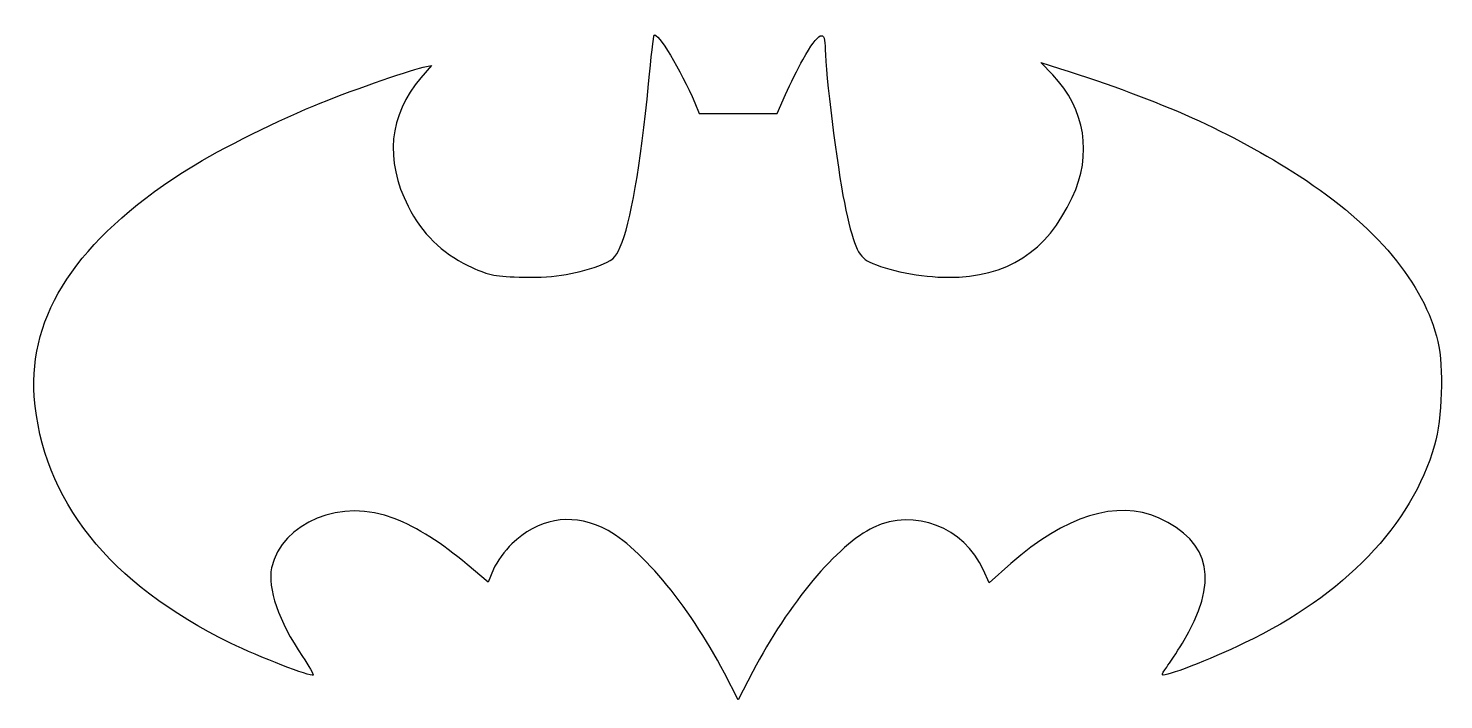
# Model space of a CAD drawing. Extents: x 6 to 152, y 32 to 101.
import ezdxf

# ---------------------------------------------------------------- set-up
doc = ezdxf.new("R2010")
doc.units = 0
doc.layers.add('Layer_1', color=7, linetype='CONTINUOUS')

msp = doc.modelspace()

# ---------------------------------------------------------------- linework, layer by layer
at = {"layer": 'Layer_1', "color": 7}
for points in [[(46.430486, 97.464675), (47.29357, 97.665992), (46.211877, 96.389204)], [(111.59773, 96.668047), (110.37758, 97.947104), (112.29709, 97.340983)], [(74.551372, 93.780474), (75.022425, 92.684329), (79.053212, 92.686529), (83.084016, 92.688729), (83.952098, 94.662718)], [(53.727784, 45.55841), (53.155825, 44.22117), (50.994957, 46.04194)], [(107.255802, 46.13319), (105.028781, 44.15007), (104.432897, 45.45208)], [(80.556909, 34.96329), (79.046528, 32.0582), (77.614227, 34.81548)]]:
    msp.add_lwpolyline(points, dxfattribs=at)
for points in [[(70.333347, 100.788118), (70.706426, 101.14901), (73.078119, 97.208788), (74.551372, 93.780474)], [(85.729631, 98.245245), (87.40606, 101.210329), (88.057317, 101.493908), (88.057317, 99.258801)], [(69.76956, 95.745541), (70.035392, 98.476155), (70.289093, 100.745313), (70.333347, 100.788118)], [(83.952098, 94.662718), (84.429544, 95.748407), (85.229434, 97.360545), (85.729631, 98.245245)], [(88.057317, 99.258801), (88.057317, 96.931584), (89.290953, 87.067823), (90.031832, 83.471114)], [(35.133932, 93.485321), (38.510864, 94.883124), (44.680708, 97.056535), (46.430486, 97.464675)], [(112.29709, 97.340983), (122.88846, 93.996576), (130.00581, 90.807029), (137.11229, 86.220394)], [(46.211877, 96.389204), (42.897067, 92.476506), (42.440891, 87.880877), (44.891099, 83.083237)], [(66.838891, 78.897373), (67.910555, 81.314296), (68.94182, 87.242965), (69.76956, 95.745541)], [(113.61239, 83.986552), (115.71312, 88.458832), (114.97066, 93.132233), (111.59773, 96.668047)], [(21.542869, 86.584188), (24.708759, 88.622366), (30.544984, 91.58583), (35.133932, 93.485321)], [(6.204404, 63.41958), (5.581415, 71.86633), (10.708115, 79.608829), (21.542869, 86.584188)], [(137.11229, 86.220394), (145.00407, 81.126896), (150.06912, 75.076243), (151.44482, 69.09894)], [(100.775459, 75.740754), (106.899533, 75.744154), (110.96844, 78.357727), (113.61239, 83.986552)], [(44.891099, 83.083237), (46.3279, 80.2699), (48.352075, 78.269863), (51.080433, 76.967718)], [(90.031832, 83.471114), (90.933533, 79.09369), (91.423443, 77.928732), (92.612273, 77.335035)], [(64.623311, 76.942396), (66.047023, 77.469905), (66.308093, 77.700261), (66.838891, 78.897373)], [(51.080433, 76.967718), (53.156606, 75.976839), (53.633069, 75.868236), (56.362577, 75.763719)], [(56.362577, 75.763719), (59.590339, 75.640142), (62.059322, 75.992423), (64.623311, 76.942396)], [(92.612273, 77.335035), (94.363424, 76.460515), (98.056379, 75.739274), (100.775459, 75.740754)], [(151.44482, 69.09894), (152.05256, 66.45832), (151.88216, 61.09899), (151.10377, 58.37193)], [(26.50222, 37.91581), (14.000748, 43.97979), (6.988335, 52.79073), (6.204404, 63.41958)], [(151.10377, 58.37193), (148.74748, 50.11699), (141.7633, 42.84923), (131.45449, 37.92482)], [(43.450463, 50.80172), (38.077272, 52.95134), (31.777274, 50.41001), (30.759197, 45.68225)], [(122.53313, 50.87236), (118.3373, 52.77488), (112.77756, 51.05019), (107.255802, 46.13319)], [(64.887488, 49.90715), (61.605252, 51.37261), (58.285773, 50.75142), (55.62016, 48.17291)], [(104.432897, 45.45208), (102.397392, 49.8997), (97.288475, 51.88282), (93.044019, 49.87288)], [(50.994957, 46.04194), (48.36419, 48.25867), (45.863451, 49.83637), (43.450463, 50.80172)], [(77.614227, 34.81548), (73.916461, 41.93403), (68.584885, 48.25632), (64.887488, 49.90715)], [(93.044019, 49.87288), (89.378784, 48.13723), (84.177073, 41.92639), (80.556909, 34.96329)], [(125.01122, 37.90897), (128.82633, 44.26137), (128.03988, 48.37542), (122.53313, 50.87236)], [(55.62016, 48.17291), (54.893932, 47.47041), (54.042363, 46.2939), (53.727784, 45.55841)], [(30.759197, 45.68225), (30.309144, 43.59227), (31.486732, 40.2067), (33.939222, 36.53961)], [(35.05803, 34.60208), (34.843985, 34.39501), (29.46847, 36.477), (26.50222, 37.91581)], [(131.45449, 37.92482), (127.72818, 36.14479), (123.18752, 34.38305), (122.94069, 34.62154)], [(123.387, 35.43411), (123.69497, 35.82063), (124.42585, 36.93433), (125.01122, 37.90897)], [(33.939222, 36.53961), (34.613671, 35.53115), (35.117136, 34.65925), (35.05803, 34.60208)], [(122.94069, 34.62154), (122.87819, 34.68204), (123.07904, 35.04758), (123.387, 35.43411)]]:
    msp.add_open_spline(points, degree=3, dxfattribs=at)

doc.saveas('drawing.dxf')
